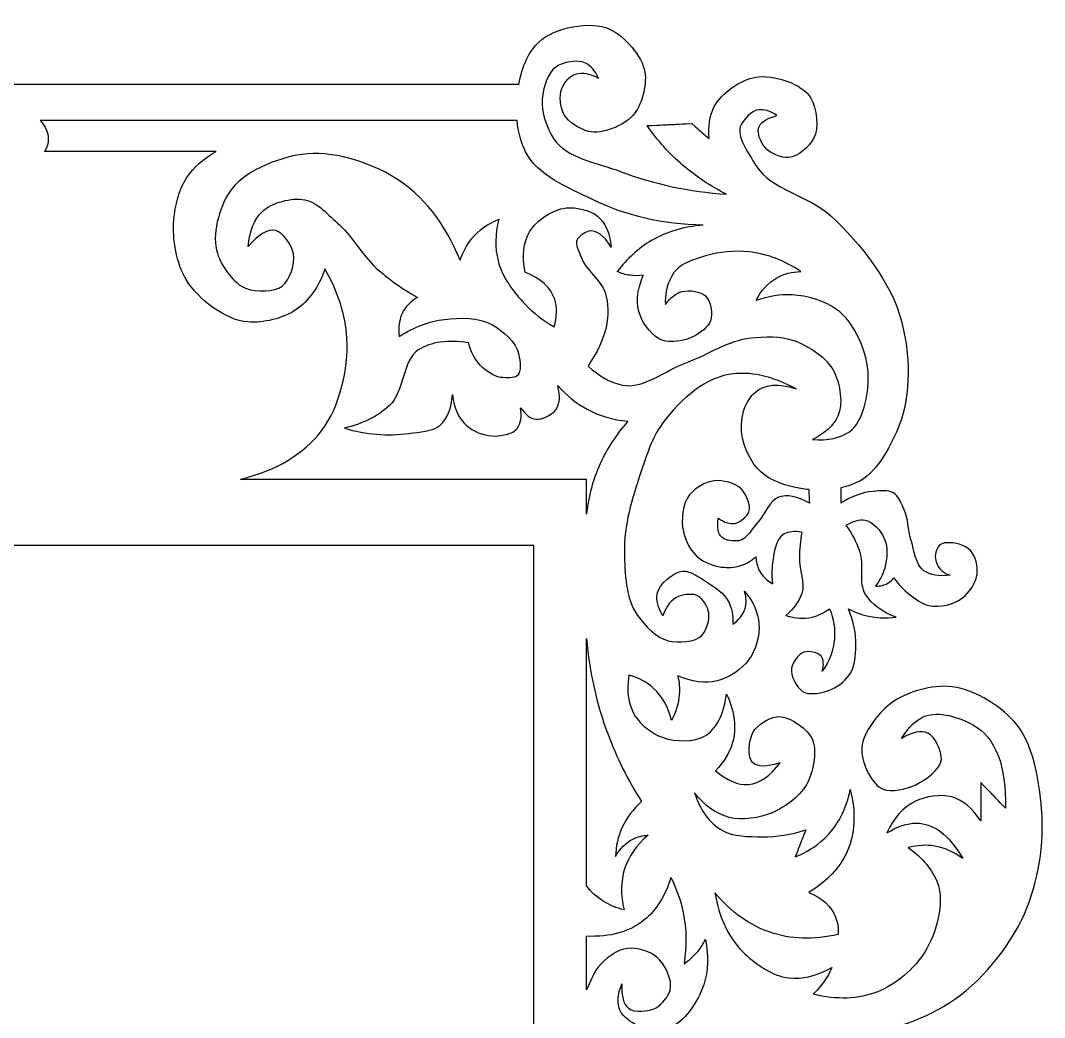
# Model space of a CAD drawing. Header units: millimetres. Extents: x -92 to 280, y -80 to 148.
# Drawn here: x 202.5 to 280.1, y 62.8 to 138.3 of the extents above; entities that cross this region are included whole.
import ezdxf

# ---------------------------------------------------------------- set-up
doc = ezdxf.new("R2010")
doc.units = ezdxf.units.MM
doc.linetypes.add('K5LT32772', pattern=[0])

msp = doc.modelspace()

# ---------------------------------------------------------------- linework, layer by layer
at = {"color": 30, "linetype": 'K5LT32772', "true_color": 0xff8000}
for p, q in [((240.259, 133.465), (199.392, 133.465)), ((240.131, 130.73), (203.985, 130.73)), ((217.312, 128.38), (204.312, 128.38)), ((245.392, 103.549), (219.15, 103.549)), ((245.392, 100.913), (245.392, 103.549)), ((241.392, 98.549), (199.392, 98.549)), ((241.392, 33.549), (241.392, 98.549)), ((245.392, 72.74), (245.392, 91.491)), ((245.392, 64.864), (245.392, 68.933))]:
    msp.add_line(p, q, dxfattribs=at)
for points, knots in [([(240.259, 133.465), (240.502, 134.872), (241.005, 135.942), (241.768, 136.675), (242.942, 137.804), (245.704, 138.317), (247.135, 137.669), (248.245, 137.166), (249.632, 135.63), (249.818, 134.39), (249.967, 133.392), (249.572, 131.855), (248.89, 131.11), (248.18, 130.334), (246.577, 129.664), (245.544, 129.917), (244.893, 130.078), (244.013, 130.585), (243.689, 131.176), (243.401, 131.703), (243.292, 132.589), (243.524, 133.164), (243.672, 133.531), (243.993, 133.972), (244.319, 134.158), (244.831, 134.449), (245.493, 134.383), (246.306, 133.959)], [0, 0, 0, 0, 1, 1, 1, 2, 2, 2, 3, 3, 3, 4, 4, 4, 5, 5, 5, 6, 6, 6, 7, 7, 7, 8, 8, 8, 9, 9, 9, 9]), ([(246.306, 133.959), (246.041, 134.51), (245.71, 134.885), (245.313, 135.085), (244.712, 135.388), (243.6, 135.164), (243.06, 134.787), (242.436, 134.352), (242.109, 133.191), (242.033, 132.369), (241.943, 131.39), (242.377, 130.173), (242.894, 129.364), (243.83, 127.903), (246.211, 127.523), (247.963, 126.87), (250.515, 125.917), (253.198, 125.343), (256.013, 125.147)], [0, 0, 0, 0, 1, 1, 1, 2, 2, 2, 3, 3, 3, 4, 4, 4, 5, 5, 5, 6, 6, 6, 6]), ([(254.687, 129.364), (254.608, 130.279), (254.729, 131.071), (255.052, 131.739), (255.578, 132.829), (257.097, 133.836), (258.232, 134.025), (259.526, 134.24), (261.782, 133.531), (262.406, 132.435), (262.836, 131.68), (263.037, 130.16), (262.605, 129.364), (262.271, 128.751), (261.398, 127.976), (260.717, 127.93), (260.146, 127.891), (259.273, 128.252), (258.895, 128.725), (258.61, 129.081), (258.32, 129.764), (258.431, 130.149), (258.556, 130.584), (259.02, 130.904), (259.822, 131.11)], [0, 0, 0, 0, 1, 1, 1, 2, 2, 2, 3, 3, 3, 4, 4, 4, 5, 5, 5, 6, 6, 6, 7, 7, 7, 8, 8, 8, 8]), ([(259.822, 131.11), (259.3, 131.472), (258.826, 131.615), (258.398, 131.541), (257.905, 131.455), (257.321, 130.845), (257.106, 130.414), (256.693, 129.59), (257.684, 128.225), (258.232, 127.334), (259.373, 125.478), (262.265, 125.051), (263.897, 123.524), (266.196, 121.373), (268.494, 118.501), (269.263, 115.54), (269.893, 113.113), (270.033, 109.996), (269.098, 107.656), (268.488, 106.132), (267.511, 104.227), (266.149, 103.449), (265.719, 103.204), (265.206, 103.025), (264.658, 102.909)], [0, 0, 0, 0, 1, 1, 1, 2, 2, 2, 3, 3, 3, 4, 4, 4, 5, 5, 5, 6, 6, 6, 7, 7, 7, 8, 8, 8, 8]), ([(203.985, 130.73), (204.386, 130.289), (204.588, 129.834), (204.59, 129.364), (204.591, 129.043), (204.498, 128.715), (204.312, 128.38)], [0, 0, 0, 0, 1, 1, 1, 2, 2, 2, 2]), ([(254.242, 122.81), (251.175, 122.864), (248.376, 123.51), (245.843, 124.75), (244.014, 125.644), (241.642, 126.584), (240.774, 128.36), (240.432, 129.061), (240.217, 129.851), (240.131, 130.73)], [0, 0, 0, 0, 1, 1, 1, 2, 2, 2, 3, 3, 3, 3]), ([(256.013, 125.147), (254.787, 125.759), (253.672, 126.499), (252.667, 127.367), (251.662, 128.233), (250.768, 129.227), (249.983, 130.348)], [0, 0, 0, 0, 1, 1, 1, 2, 2, 2, 2]), ([(225.559, 119.492), (225.078, 118.11), (224.351, 117.085), (223.38, 116.415), (222.403, 115.741), (220.856, 115.375), (219.705, 115.475), (217.989, 115.624), (215.957, 117.184), (215.047, 118.68), (214.303, 119.904), (213.977, 121.72), (214.107, 123.209), (214.202, 124.289), (214.492, 125.52), (215.09, 126.414), (215.619, 127.206), (216.36, 127.861), (217.312, 128.38)], [0, 0, 0, 0, 1, 1, 1, 2, 2, 2, 3, 3, 3, 4, 4, 4, 5, 5, 5, 6, 6, 6, 6]), ([(235.821, 120.152), (234.652, 122.987), (232.999, 125.07), (230.86, 126.401), (228.91, 127.615), (226.044, 128.502), (223.8, 128.166), (221.893, 127.88), (219.33, 126.865), (218.315, 125.304), (217.541, 124.114), (216.96, 122.03), (217.408, 120.677), (217.737, 119.685), (218.637, 118.353), (219.603, 118.005), (220.364, 117.732), (221.726, 117.725), (222.322, 118.196), (222.886, 118.642), (223.327, 119.886), (223.18, 120.629), (223.054, 121.267), (222.384, 122.262), (221.845, 122.394), (221.257, 122.539), (220.557, 122.141), (219.746, 121.202)], [0, 0, 0, 0, 1, 1, 1, 2, 2, 2, 3, 3, 3, 4, 4, 4, 5, 5, 5, 6, 6, 6, 7, 7, 7, 8, 8, 8, 9, 9, 9, 9]), ([(219.746, 121.202), (219.841, 122.359), (220.191, 123.234), (220.795, 123.825), (221.515, 124.53), (223.046, 124.92), (224.039, 124.732), (224.995, 124.55), (225.863, 123.54), (226.663, 122.823), (227.714, 121.882), (228.384, 120.526), (229.429, 119.58), (230.377, 118.722), (231.427, 117.974), (232.578, 117.338)], [0, 0, 0, 0, 1, 1, 1, 2, 2, 2, 3, 3, 3, 4, 4, 4, 5, 5, 5, 5]), ([(240.735, 119.246), (240.487, 120.483), (240.599, 121.501), (241.069, 122.299), (241.575, 123.158), (242.83, 124.012), (243.835, 124.111), (244.584, 124.185), (245.65, 123.964), (246.221, 123.491), (246.813, 123), (247.163, 122.221), (247.27, 121.154)], [0, 0, 0, 0, 1, 1, 1, 2, 2, 2, 3, 3, 3, 4, 4, 4, 4]), ([(235.821, 120.152), (236.019, 120.77), (236.306, 121.31), (236.68, 121.774), (237.196, 122.413), (237.88, 122.906), (238.731, 123.253)], [0, 0, 0, 0, 1, 1, 1, 2, 2, 2, 2]), ([(238.731, 123.253), (238.459, 122.132), (238.444, 121.083), (238.684, 120.104), (238.979, 118.899), (239.856, 117.735), (240.735, 116.813), (241.366, 116.15), (242.097, 115.578), (242.929, 115.096)], [0, 0, 0, 0, 1, 1, 1, 2, 2, 2, 3, 3, 3, 3]), ([(254.242, 122.81), (252.77, 122.704), (251.459, 122.313), (250.308, 121.637), (249.328, 121.06), (248.465, 120.277), (247.718, 119.286)], [0, 0, 0, 0, 1, 1, 1, 2, 2, 2, 2]), ([(247.27, 121.154), (246.733, 121.993), (246.117, 122.482), (245.553, 122.346), (245.259, 122.276), (244.801, 121.977), (244.677, 121.7), (244.523, 121.357), (244.835, 120.808), (244.98, 120.391), (245.33, 119.389), (246.494, 118.667), (246.793, 117.719), (247.324, 116.038), (246.895, 114.178), (245.505, 112.138)], [0, 0, 0, 0, 1, 1, 1, 2, 2, 2, 3, 3, 3, 4, 4, 4, 5, 5, 5, 5]), ([(261.644, 119.295), (260.376, 120.143), (259.06, 120.64), (257.696, 120.786), (256.63, 120.899), (255.446, 120.799), (254.411, 120.482), (253.621, 120.24), (252.661, 119.98), (252.148, 119.378), (251.795, 118.964), (251.538, 118.361), (251.43, 117.804), (251.368, 117.484), (251.349, 117.152), (251.375, 116.81)], [0, 0, 0, 0, 1, 1, 1, 2, 2, 2, 3, 3, 3, 4, 4, 4, 5, 5, 5, 5]), ([(219.15, 103.549), (221.905, 104.24), (223.956, 105.466), (225.303, 107.228), (226.668, 109.014), (227.366, 111.915), (227.226, 114.236), (227.12, 115.997), (226.564, 117.749), (225.559, 119.492)], [0, 0, 0, 0, 1, 1, 1, 2, 2, 2, 3, 3, 3, 3]), ([(242.929, 115.096), (243.162, 115.888), (243.178, 116.588), (242.977, 117.195), (242.685, 118.073), (241.938, 118.757), (240.735, 119.246)], [0, 0, 0, 0, 1, 1, 1, 2, 2, 2, 2]), ([(249.691, 119.019), (249.35, 118.968), (249.016, 118.965), (248.689, 119.009), (248.359, 119.053), (248.035, 119.145), (247.718, 119.286)], [0, 0, 0, 0, 1, 1, 1, 2, 2, 2, 2]), ([(251.375, 116.81), (251.751, 117.33), (252.174, 117.652), (252.645, 117.777), (253.174, 117.917), (254.049, 117.786), (254.411, 117.445), (254.798, 117.082), (254.982, 116.092), (254.798, 115.568), (254.629, 115.087), (253.996, 114.638), (253.5, 114.381), (252.819, 114.027), (251.768, 113.853), (251.099, 114.105), (250.422, 114.36), (249.748, 115.229), (249.47, 115.927), (249.117, 116.812), (249.191, 117.843), (249.691, 119.019)], [0, 0, 0, 0, 1, 1, 1, 2, 2, 2, 3, 3, 3, 4, 4, 4, 5, 5, 5, 6, 6, 6, 7, 7, 7, 7]), ([(258.239, 117.091), (258.638, 117.882), (259.166, 118.46), (259.822, 118.826), (260.347, 119.119), (260.955, 119.275), (261.644, 119.295)], [0, 0, 0, 0, 1, 1, 1, 2, 2, 2, 2]), ([(232.578, 117.338), (232.114, 117.064), (231.765, 116.73), (231.528, 116.336), (231.205, 115.797), (231.094, 115.145), (231.194, 114.38)], [0, 0, 0, 0, 1, 1, 1, 2, 2, 2, 2]), ([(262.532, 106.557), (263.702, 106.483), (264.63, 106.681), (265.314, 107.153), (266.385, 107.89), (266.76, 109.991), (266.745, 111.367), (266.726, 113.109), (265.733, 115.45), (264.321, 116.455), (263.442, 117.08), (262.118, 117.473), (260.981, 117.528), (260.082, 117.572), (259.167, 117.426), (258.239, 117.091)], [0, 0, 0, 0, 1, 1, 1, 2, 2, 2, 3, 3, 3, 4, 4, 4, 5, 5, 5, 5]), ([(231.194, 114.38), (232.303, 115.092), (233.448, 115.521), (234.629, 115.668), (235.787, 115.812), (237.226, 115.827), (238.207, 115.286), (239.045, 114.825), (240.067, 113.932), (240.258, 112.997), (240.356, 112.517), (240.463, 111.691), (240.162, 111.423), (239.915, 111.202), (239.279, 111.214), (238.874, 111.279), (238.32, 111.369), (237.746, 111.778), (237.348, 112.186), (236.913, 112.632), (236.611, 113.204), (236.442, 113.903)], [0, 0, 0, 0, 1, 1, 1, 2, 2, 2, 3, 3, 3, 4, 4, 4, 5, 5, 5, 6, 6, 6, 7, 7, 7, 7]), ([(236.442, 113.903), (234.871, 114.147), (233.603, 113.964), (232.638, 113.354), (231.447, 112.601), (231.561, 110.159), (230.452, 109.14), (229.559, 108.32), (228.419, 107.751), (227.033, 107.431)], [0, 0, 0, 0, 1, 1, 1, 2, 2, 2, 3, 3, 3, 3]), ([(245.505, 112.138), (246.345, 111.36), (247.211, 110.878), (248.102, 110.691), (249.654, 110.365), (251.371, 111.805), (252.991, 112.4), (254.617, 112.997), (256.155, 114.093), (257.841, 114.268), (258.9, 114.379), (260.118, 114.411), (261.101, 114.07), (262.268, 113.664), (263.631, 112.745), (264.162, 111.685), (264.62, 110.769), (264.857, 109.262), (264.44, 108.345), (264.114, 107.63), (263.478, 107.033), (262.532, 106.557)], [0, 0, 0, 0, 1, 1, 1, 2, 2, 2, 3, 3, 3, 4, 4, 4, 5, 5, 5, 6, 6, 6, 7, 7, 7, 7]), ([(261.28, 110.406), (259.438, 111.398), (257.737, 111.763), (256.178, 111.499), (254.208, 111.166), (252.119, 109.266), (250.944, 107.491), (250.272, 106.475), (249.883, 105.199), (249.487, 104.012), (248.846, 102.096), (248.216, 100.037), (248.261, 98.05), (248.297, 96.448), (248.349, 94.502), (249.255, 93.246), (249.811, 92.475), (250.684, 91.534), (251.574, 91.325), (252.347, 91.142), (253.664, 91.197), (254.157, 91.755), (254.489, 92.131), (254.748, 92.918), (254.654, 93.445), (254.575, 93.89), (254.239, 94.497), (253.859, 94.704), (253.471, 94.916), (252.757, 94.856), (252.335, 94.671), (251.82, 94.444), (251.434, 93.959), (251.176, 93.213)], [0, 0, 0, 0, 1, 1, 1, 2, 2, 2, 3, 3, 3, 4, 4, 4, 5, 5, 5, 6, 6, 6, 7, 7, 7, 8, 8, 8, 9, 9, 9, 10, 10, 10, 11, 11, 11, 11]), ([(240.39, 108.981), (240.75, 108.459), (241.134, 108.167), (241.543, 108.107), (242.014, 108.037), (242.767, 108.433), (243.053, 108.822), (243.368, 109.25), (243.421, 109.86), (243.212, 110.651)], [0, 0, 0, 0, 1, 1, 1, 2, 2, 2, 3, 3, 3, 3]), ([(243.212, 110.651), (243.871, 109.902), (244.609, 109.306), (245.428, 108.863), (246.358, 108.361), (247.392, 108.056), (248.529, 107.949)], [0, 0, 0, 0, 1, 1, 1, 2, 2, 2, 2]), ([(262.24, 102.775), (262.035, 102.793), (261.836, 102.819), (261.644, 102.853), (260.597, 103.035), (259.346, 103.405), (258.596, 104.112), (257.873, 104.794), (257.29, 105.945), (257.172, 106.961), (257.098, 107.597), (257.128, 108.349), (257.371, 108.948), (257.545, 109.378), (257.834, 109.855), (258.166, 110.141), (258.888, 110.763), (259.926, 110.851), (261.28, 110.406)], [0, 0, 0, 0, 1, 1, 1, 2, 2, 2, 3, 3, 3, 4, 4, 4, 5, 5, 5, 6, 6, 6, 6]), ([(227.033, 107.431), (228.693, 106.94), (230.323, 106.808), (231.923, 107.034), (232.712, 107.145), (233.72, 107.163), (234.268, 107.63), (234.842, 108.118), (235.16, 108.9), (235.222, 109.975)], [0, 0, 0, 0, 1, 1, 1, 2, 2, 2, 3, 3, 3, 3]), ([(235.222, 109.975), (235.338, 108.943), (235.696, 108.161), (236.295, 107.63), (236.776, 107.204), (237.556, 106.865), (238.203, 106.835), (238.842, 106.805), (239.811, 106.966), (240.151, 107.431), (240.414, 107.79), (240.493, 108.306), (240.39, 108.981)], [0, 0, 0, 0, 1, 1, 1, 2, 2, 2, 3, 3, 3, 4, 4, 4, 4]), ([(248.529, 107.949), (247.645, 106.957), (246.943, 105.884), (246.422, 104.729), (245.887, 103.543), (245.544, 102.271), (245.392, 100.913)], [0, 0, 0, 0, 1, 1, 1, 2, 2, 2, 2]), ([(255.379, 100.607), (255.841, 100.274), (256.263, 100.144), (256.645, 100.216), (257.04, 100.29), (257.564, 100.737), (257.703, 101.09), (257.887, 101.557), (257.497, 102.423), (257.128, 102.815), (256.689, 103.281), (255.716, 103.512), (255.057, 103.436), (254.405, 103.361), (253.597, 102.883), (253.194, 102.378), (252.663, 101.714), (252.544, 100.462), (252.734, 99.594), (252.883, 98.913), (253.285, 98.117), (253.815, 97.662), (254.282, 97.262), (254.983, 96.983), (255.609, 96.903), (256.084, 96.842), (256.625, 96.87), (257.082, 97.018), (257.493, 97.151), (257.876, 97.374), (258.232, 97.685)], [0, 0, 0, 0, 1, 1, 1, 2, 2, 2, 3, 3, 3, 4, 4, 4, 5, 5, 5, 6, 6, 6, 7, 7, 7, 8, 8, 8, 9, 9, 9, 10, 10, 10, 10]), ([(272.944, 96.295), (272.111, 96.182), (271.453, 96.29), (270.969, 96.62), (270.347, 97.046), (270.228, 98.181), (269.972, 98.998), (269.745, 99.726), (269.789, 100.555), (269.474, 101.241), (269.265, 101.696), (269.04, 102.291), (268.65, 102.525), (268.256, 102.761), (267.616, 102.682), (267.116, 102.64), (266.269, 102.569), (265.455, 102.267), (264.673, 101.734)], [0, 0, 0, 0, 1, 1, 1, 2, 2, 2, 3, 3, 3, 4, 4, 4, 5, 5, 5, 6, 6, 6, 6]), ([(262.281, 101.734), (261.361, 102.272), (260.579, 102.425), (259.934, 102.194), (259.291, 101.963), (258.955, 100.937), (258.416, 100.354), (257.95, 99.848), (257.548, 99.011), (256.944, 98.904), (256.56, 98.837), (255.921, 98.91), (255.655, 99.157), (255.357, 99.435), (255.265, 99.918), (255.379, 100.607)], [0, 0, 0, 0, 1, 1, 1, 2, 2, 2, 3, 3, 3, 4, 4, 4, 5, 5, 5, 5]), ([(265.079, 100.07), (265.604, 100.402), (266.079, 100.535), (266.503, 100.467), (267.082, 100.375), (267.7, 99.638), (267.961, 99.076), (268.253, 98.448), (268.194, 97.525), (267.994, 96.823), (267.859, 96.348), (267.627, 95.895), (267.298, 95.465)], [0, 0, 0, 0, 1, 1, 1, 2, 2, 2, 3, 3, 3, 4, 4, 4, 4]), ([(261.706, 99.548), (261.162, 99.631), (260.717, 99.585), (260.371, 99.41), (259.713, 99.078), (259.57, 97.851), (259.474, 97.018), (259.423, 96.568), (259.43, 96.108), (259.497, 95.638)], [0, 0, 0, 0, 1, 1, 1, 2, 2, 2, 3, 3, 3, 3]), ([(261.706, 99.548), (261.601, 98.905), (261.539, 98.261), (261.522, 97.616), (261.497, 96.712), (261.983, 95.71), (261.706, 94.902), (261.498, 94.295), (261.099, 93.743), (260.509, 93.245)], [0, 0, 0, 0, 1, 1, 1, 2, 2, 2, 3, 3, 3, 3]), ([(268.855, 93.113), (267.781, 93.51), (267.008, 94.084), (266.537, 94.836), (265.997, 95.696), (266.471, 97.092), (266.106, 98.115), (265.862, 98.798), (265.52, 99.45), (265.079, 100.07)], [0, 0, 0, 0, 1, 1, 1, 2, 2, 2, 3, 3, 3, 3]), ([(268.688, 96.084), (269.029, 95.592), (269.426, 95.171), (269.877, 94.818), (270.311, 94.479), (270.825, 94.115), (271.333, 93.994), (272.133, 93.804), (273.269, 94.067), (273.902, 94.569), (274.409, 94.971), (274.925, 95.73), (274.995, 96.371), (275.056, 96.934), (274.893, 97.755), (274.497, 98.154), (274.216, 98.437), (273.725, 98.652), (273.308, 98.71), (272.946, 98.761), (272.428, 98.795), (272.177, 98.576), (271.999, 98.421), (271.865, 98.094), (271.832, 97.847), (271.783, 97.48), (271.976, 96.991), (272.234, 96.716), (272.412, 96.527), (272.649, 96.387), (272.944, 96.295)], [0, 0, 0, 0, 1, 1, 1, 2, 2, 2, 3, 3, 3, 4, 4, 4, 5, 5, 5, 6, 6, 6, 7, 7, 7, 8, 8, 8, 9, 9, 9, 10, 10, 10, 10]), ([(258.232, 97.685), (258.245, 97.3), (258.33, 96.955), (258.485, 96.65), (258.694, 96.24), (259.031, 95.903), (259.497, 95.638)], [0, 0, 0, 0, 1, 1, 1, 2, 2, 2, 2]), ([(251.176, 93.213), (250.806, 93.834), (250.662, 94.387), (250.745, 94.869), (250.872, 95.604), (251.972, 96.544), (252.7, 96.592), (253.271, 96.629), (253.991, 96.1), (254.555, 95.731), (255.144, 95.345), (255.832, 94.904), (256.145, 94.306), (256.402, 93.815), (256.513, 93.241), (256.476, 92.584)], [0, 0, 0, 0, 1, 1, 1, 2, 2, 2, 3, 3, 3, 4, 4, 4, 5, 5, 5, 5]), ([(267.298, 95.465), (267.67, 95.451), (267.993, 95.53), (268.266, 95.7), (268.423, 95.798), (268.563, 95.926), (268.688, 96.084)], [0, 0, 0, 0, 1, 1, 1, 2, 2, 2, 2]), ([(257.371, 95.068), (258.031, 94.273), (258.395, 93.455), (258.464, 92.617), (258.536, 91.735), (258.215, 90.618), (257.702, 89.9), (257.172, 89.159), (256.167, 88.489), (255.284, 88.277), (254.372, 88.058), (253.378, 88.191), (252.302, 88.675)], [0, 0, 0, 0, 1, 1, 1, 2, 2, 2, 3, 3, 3, 4, 4, 4, 4]), ([(256.476, 92.584), (256.955, 92.913), (257.265, 93.299), (257.404, 93.743), (257.528, 94.139), (257.517, 94.581), (257.371, 95.068)], [0, 0, 0, 0, 1, 1, 1, 2, 2, 2, 2]), ([(260.509, 93.245), (261.207, 93.012), (261.869, 92.968), (262.495, 93.113), (262.956, 93.22), (263.398, 93.43), (263.82, 93.743)], [0, 0, 0, 0, 1, 1, 1, 2, 2, 2, 2]), ([(263.257, 89.005), (263.39, 89.509), (263.368, 89.885), (263.191, 90.132), (262.976, 90.431), (262.229, 90.575), (261.866, 90.463), (261.457, 90.337), (261.014, 89.67), (260.938, 89.237), (260.842, 88.691), (261.318, 87.772), (261.766, 87.482), (262.28, 87.149), (263.342, 87.36), (263.986, 87.647), (264.529, 87.89), (265.104, 88.367), (265.41, 88.873), (265.751, 89.437), (265.789, 90.243), (265.808, 90.927), (265.834, 91.866), (265.646, 92.805), (265.245, 93.743)], [0, 0, 0, 0, 1, 1, 1, 2, 2, 2, 3, 3, 3, 4, 4, 4, 5, 5, 5, 6, 6, 6, 7, 7, 7, 8, 8, 8, 8]), ([(263.82, 93.743), (264.127, 92.962), (264.248, 92.2), (264.185, 91.457), (264.113, 90.615), (263.803, 89.798), (263.257, 89.005)], [0, 0, 0, 0, 1, 1, 1, 2, 2, 2, 2]), ([(265.245, 93.743), (265.653, 93.526), (266.073, 93.36), (266.503, 93.246), (267.253, 93.046), (268.037, 93.002), (268.855, 93.113)], [0, 0, 0, 0, 1, 1, 1, 2, 2, 2, 2]), ([(245.392, 91.491), (245.611, 88.952), (246.154, 86.527), (247.019, 84.217), (247.679, 82.454), (248.527, 80.758), (249.563, 79.129)], [0, 0, 0, 0, 1, 1, 1, 2, 2, 2, 2]), ([(248.609, 88.709), (248.406, 87.462), (248.565, 86.429), (249.086, 85.608), (249.527, 84.911), (250.405, 84.257), (251.193, 83.978), (252.121, 83.65), (253.547, 83.644), (254.333, 84.098), (255.231, 84.616), (255.787, 85.676), (256.003, 87.278)], [0, 0, 0, 0, 1, 1, 1, 2, 2, 2, 3, 3, 3, 4, 4, 4, 4]), ([(251.829, 85.29), (251.586, 86.31), (251.135, 87.119), (250.477, 87.715), (249.975, 88.169), (249.352, 88.501), (248.609, 88.709)], [0, 0, 0, 0, 1, 1, 1, 2, 2, 2, 2]), ([(252.302, 88.675), (252.418, 88.188), (252.459, 87.709), (252.425, 87.238), (252.376, 86.573), (252.177, 85.923), (251.829, 85.29)], [0, 0, 0, 0, 1, 1, 1, 2, 2, 2, 2]), ([(260.365, 62.222), (262.1, 61.677), (263.81, 61.438), (265.493, 61.506), (268.002, 61.607), (270.763, 62.52), (272.847, 63.851), (275.261, 65.393), (277.454, 68.059), (278.611, 70.689), (279.643, 73.034), (280.108, 75.982), (279.883, 78.56), (279.687, 80.808), (279.252, 83.607), (277.816, 85.198), (276.637, 86.505), (274.52, 87.778), (272.768, 87.862), (271.305, 87.932), (269.359, 87.363), (268.236, 86.391), (267.311, 85.591), (266.213, 84.147), (266.248, 83.012), (266.278, 82.038), (267.006, 80.399), (267.878, 80.07), (268.512, 79.831), (269.6, 80.065), (270.303, 80.388), (271.102, 80.756), (272.232, 81.591), (272.291, 82.336), (272.338, 82.936), (271.805, 84.086), (271.257, 84.324), (270.761, 84.539), (270.099, 84.406), (269.269, 83.926)], [0, 0, 0, 0, 1, 1, 1, 2, 2, 2, 3, 3, 3, 4, 4, 4, 5, 5, 5, 6, 6, 6, 7, 7, 7, 8, 8, 8, 9, 9, 9, 10, 10, 10, 11, 11, 11, 12, 12, 12, 13, 13, 13, 13]), ([(256.003, 87.278), (256.636, 85.924), (256.782, 84.679), (256.44, 83.541), (256.219, 82.807), (255.795, 82.118), (255.168, 81.474)], [0, 0, 0, 0, 1, 1, 1, 2, 2, 2, 2]), ([(260.057, 82.07), (259.04, 81.747), (258.351, 81.747), (257.99, 82.07), (257.581, 82.436), (257.679, 83.819), (258.03, 84.416), (258.343, 84.948), (259.189, 85.483), (259.779, 85.568), (260.652, 85.694), (262.019, 84.747), (262.442, 83.978), (262.905, 83.138), (262.631, 81.534), (262.164, 80.599), (261.674, 79.62), (260.506, 78.73), (259.461, 78.294), (258.497, 77.891), (257.189, 77.675), (256.201, 77.936), (255.231, 78.192), (254.357, 78.815), (253.578, 79.804)], [0, 0, 0, 0, 1, 1, 1, 2, 2, 2, 3, 3, 3, 4, 4, 4, 5, 5, 5, 6, 6, 6, 7, 7, 7, 8, 8, 8, 8]), ([(269.269, 83.926), (269.769, 84.757), (270.352, 85.313), (271.018, 85.596), (272.041, 86.03), (273.729, 85.505), (274.676, 84.96), (276.406, 83.964), (277.228, 81.857), (277.14, 78.639)], [0, 0, 0, 0, 1, 1, 1, 2, 2, 2, 3, 3, 3, 3]), ([(255.168, 81.474), (256.046, 80.716), (256.88, 80.372), (257.672, 80.44), (258.516, 80.514), (259.311, 81.057), (260.057, 82.07)], [0, 0, 0, 0, 1, 1, 1, 2, 2, 2, 2]), ([(261.21, 74.955), (262.062, 75.289), (262.791, 75.74), (263.396, 76.306), (264.393, 77.238), (265.056, 78.484), (265.384, 80.043)], [0, 0, 0, 0, 1, 1, 1, 2, 2, 2, 2]), ([(265.384, 80.043), (265.825, 78.258), (265.745, 76.695), (265.146, 75.352), (264.603, 74.138), (263.636, 73.104), (262.244, 72.251)], [0, 0, 0, 0, 1, 1, 1, 2, 2, 2, 2]), ([(253.578, 79.804), (254.028, 78.437), (254.731, 77.483), (255.685, 76.942), (256.505, 76.477), (257.699, 76.473), (258.706, 76.465), (259.805, 76.457), (260.905, 76.629), (262.005, 76.982)], [0, 0, 0, 0, 1, 1, 1, 2, 2, 2, 3, 3, 3, 3]), ([(275.284, 77.666), (274.646, 78.644), (273.9, 79.251), (273.048, 79.488), (272.234, 79.715), (271.089, 79.531), (270.315, 79.157), (269.409, 78.719), (268.691, 77.918), (268.162, 76.755)], [0, 0, 0, 0, 1, 1, 1, 2, 2, 2, 3, 3, 3, 3]), ([(249.563, 79.129), (248.904, 78.546), (248.41, 77.888), (248.079, 77.154), (247.778, 76.488), (247.612, 75.759), (247.582, 74.968)], [0, 0, 0, 0, 1, 1, 1, 2, 2, 2, 2]), ([(268.162, 76.755), (268.949, 77.256), (269.695, 77.505), (270.398, 77.501), (271.714, 77.493), (272.883, 76.6), (273.904, 74.823)], [0, 0, 0, 0, 1, 1, 1, 2, 2, 2, 2]), ([(247.582, 74.968), (247.924, 75.584), (248.365, 76.026), (248.907, 76.293), (249.253, 76.464), (249.639, 76.563), (250.066, 76.591)], [0, 0, 0, 0, 1, 1, 1, 2, 2, 2, 2]), ([(250.066, 76.591), (249.177, 75.835), (248.581, 74.985), (248.277, 74.04), (247.974, 73.096), (247.963, 72.058), (248.244, 70.926)], [0, 0, 0, 0, 1, 1, 1, 2, 2, 2, 2]), ([(269.763, 75.651), (270.886, 74.858), (271.632, 73.965), (271.999, 72.973), (272.561, 71.457), (271.909, 69.154), (271.033, 67.728), (270.264, 66.477), (268.818, 65.26), (267.444, 64.719), (266.01, 64.156), (264.383, 64.096), (262.562, 64.54)], [0, 0, 0, 0, 1, 1, 1, 2, 2, 2, 3, 3, 3, 4, 4, 4, 4]), ([(273.904, 74.823), (273.23, 75.326), (272.521, 75.639), (271.778, 75.762), (271.133, 75.868), (270.461, 75.831), (269.763, 75.651)], [0, 0, 0, 0, 1, 1, 1, 2, 2, 2, 2]), ([(251.789, 73.378), (251.353, 71.976), (250.68, 70.904), (249.768, 70.164), (248.661, 69.265), (247.202, 68.855), (245.392, 68.933)], [0, 0, 0, 0, 1, 1, 1, 2, 2, 2, 2]), ([(251.789, 73.378), (252.221, 72.516), (252.53, 71.633), (252.716, 70.728), (252.973, 69.478), (252.995, 68.186), (252.783, 66.852)], [0, 0, 0, 0, 1, 1, 1, 2, 2, 2, 2]), ([(248.244, 70.926), (247.659, 71.067), (247.129, 71.288), (246.654, 71.589), (246.177, 71.891), (245.756, 72.275), (245.392, 72.74)], [0, 0, 0, 0, 1, 1, 1, 2, 2, 2, 2]), ([(264.47, 69.071), (262.586, 68.648), (260.864, 68.701), (259.302, 69.23), (257.752, 69.755), (256.361, 70.749), (255.128, 72.212)], [0, 0, 0, 0, 1, 1, 1, 2, 2, 2, 2]), ([(255.128, 72.212), (255.425, 70.38), (256.114, 68.909), (257.195, 67.799), (258.1, 66.871), (259.476, 65.9), (260.733, 65.772), (261.767, 65.666), (262.854, 65.931), (263.993, 66.567)], [0, 0, 0, 0, 1, 1, 1, 2, 2, 2, 3, 3, 3, 3]), ([(262.244, 72.251), (263.283, 71.822), (263.958, 71.199), (264.271, 70.383), (264.421, 69.99), (264.488, 69.553), (264.47, 69.071)], [0, 0, 0, 0, 1, 1, 1, 2, 2, 2, 2]), ([(254.406, 68.674), (254.667, 67.42), (254.622, 66.283), (254.273, 65.262), (253.843, 64.002), (252.809, 62.34), (251.59, 62.015), (250.908, 61.833), (249.915, 61.862), (249.238, 62.181), (248.752, 62.41), (248.166, 62.82), (247.946, 63.274), (247.679, 63.826), (247.723, 64.511), (248.079, 65.328)], [0, 0, 0, 0, 1, 1, 1, 2, 2, 2, 3, 3, 3, 4, 4, 4, 5, 5, 5, 5]), ([(252.783, 66.852), (253.19, 67.126), (253.543, 67.446), (253.843, 67.812), (254.058, 68.076), (254.246, 68.363), (254.406, 68.674)], [0, 0, 0, 0, 1, 1, 1, 2, 2, 2, 2]), ([(248.079, 65.328), (248.017, 64.408), (248.183, 63.79), (248.576, 63.473), (249.003, 63.128), (250.111, 63.201), (250.663, 63.506), (251.111, 63.754), (251.585, 64.357), (251.723, 64.831), (251.941, 65.587), (251.347, 66.823), (250.729, 67.349), (250.199, 67.799), (249.208, 68.085), (248.509, 68.011), (247.7, 67.926), (246.795, 67.235), (246.247, 66.567), (245.858, 66.093), (245.678, 65.431), (245.392, 64.864)], [0, 0, 0, 0, 1, 1, 1, 2, 2, 2, 3, 3, 3, 4, 4, 4, 5, 5, 5, 6, 6, 6, 7, 7, 7, 7]), ([(263.993, 66.567), (263.829, 66.185), (263.63, 65.827), (263.396, 65.494), (263.155, 65.149), (262.877, 64.831), (262.562, 64.54)], [0, 0, 0, 0, 1, 1, 1, 2, 2, 2, 2])]:
    msp.add_open_spline(points, degree=3, knots=knots, dxfattribs=at)
for points in [[(249.983, 130.348), (252.236, 130.458), (251.11, 130.403), (253.362, 130.514)], [(253.362, 130.514), (254.246, 129.747), (253.804, 130.131), (254.687, 129.364)], [(262.24, 102.775), (262.267, 102.081), (262.253, 102.428), (262.281, 101.734)], [(264.658, 102.909), (264.668, 102.126), (264.663, 102.517), (264.673, 101.734)], [(277.14, 78.639), (275.895, 79.938), (276.517, 79.289), (275.272, 80.587)], [(275.272, 80.587), (275.28, 78.64), (275.276, 79.614), (275.284, 77.666)], [(262.005, 76.982), (261.475, 75.63), (261.74, 76.306), (261.21, 74.955)]]:
    msp.add_open_spline(points, degree=3, dxfattribs=at)

doc.saveas('drawing.dxf')
